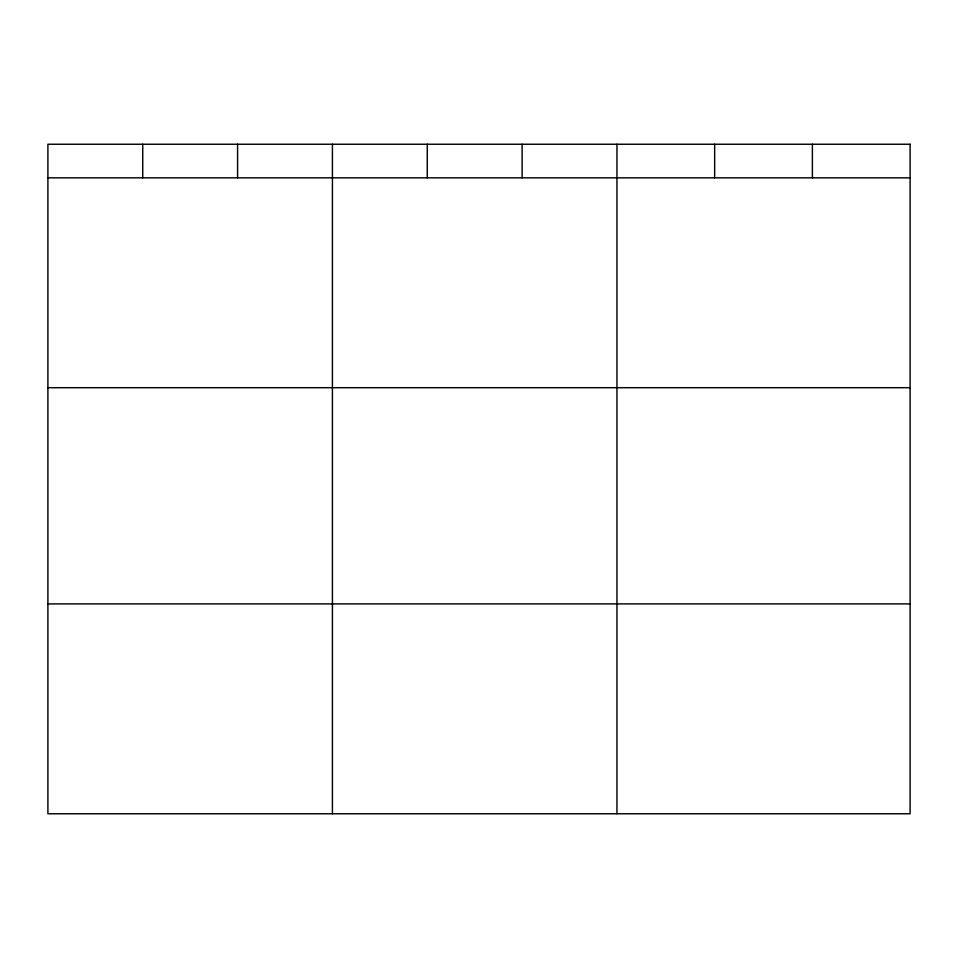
<?xml version="1.0" encoding="UTF-8"?>
<svg xmlns="http://www.w3.org/2000/svg" width="958" height="958" viewBox="0 0 958 958"><rect width="100%" height="100%" fill="white"/><g stroke="black" fill="none" stroke-linecap="round" stroke-linejoin="round"><path stroke-width="1.44" d="M47.9 177.829L910.1 177.829M47.9 387.691L910.1 387.691M47.9 603.899L910.1 603.899M812.384 144.239L812.384 177.829M714.668 144.239L714.668 177.829M616.952 144.239L616.952 813.761M522.11 144.239L522.11 177.829M427.268 144.239L427.268 177.829M332.426 144.239L332.426 813.761M237.584 144.239L237.584 177.829M142.742 144.239L142.742 177.829M910.1 144.239L47.9 144.239L47.9 813.761L910.1 813.761L910.1 144.239"/></g></svg>
